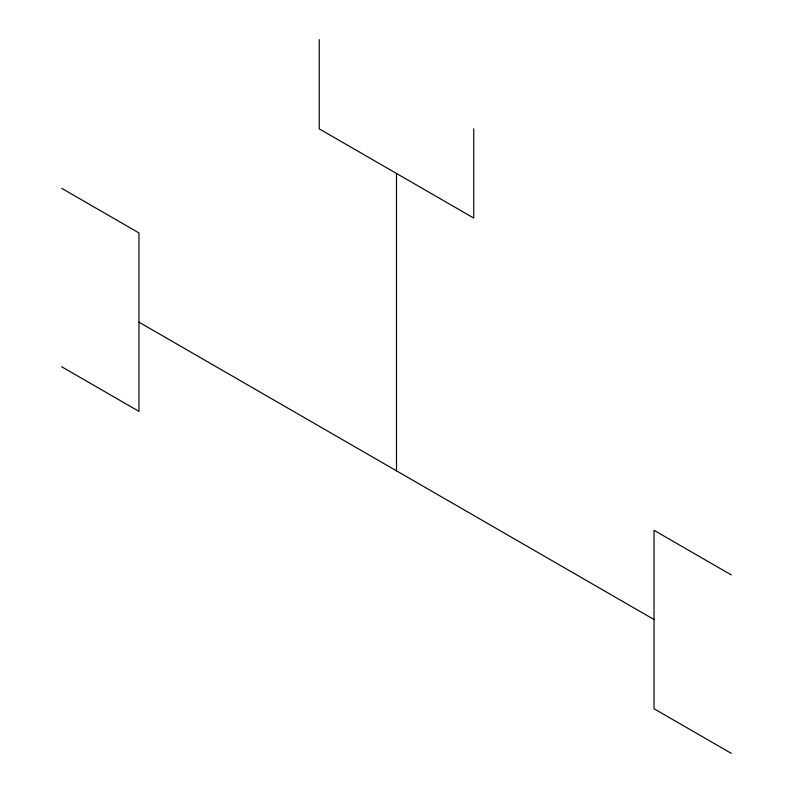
<?xml version="1.0" encoding="UTF-8"?>
<svg xmlns="http://www.w3.org/2000/svg" width="793" height="793" viewBox="0 0 793 793"><rect width="100%" height="100%" fill="white"/><g stroke="black" fill="none" stroke-linecap="round" stroke-linejoin="round"><path stroke-width="1.19" d="M61.705 188.338L138.963 232.944L138.963 411.369L61.705 366.762M731.295 574.925L654.037 530.319L654.037 708.744L731.295 753.35M138.963 322.156L654.037 619.531M473.758 128.862L473.758 218.075L319.242 128.862L319.242 39.65M396.5 173.469L396.5 470.844"/></g></svg>
